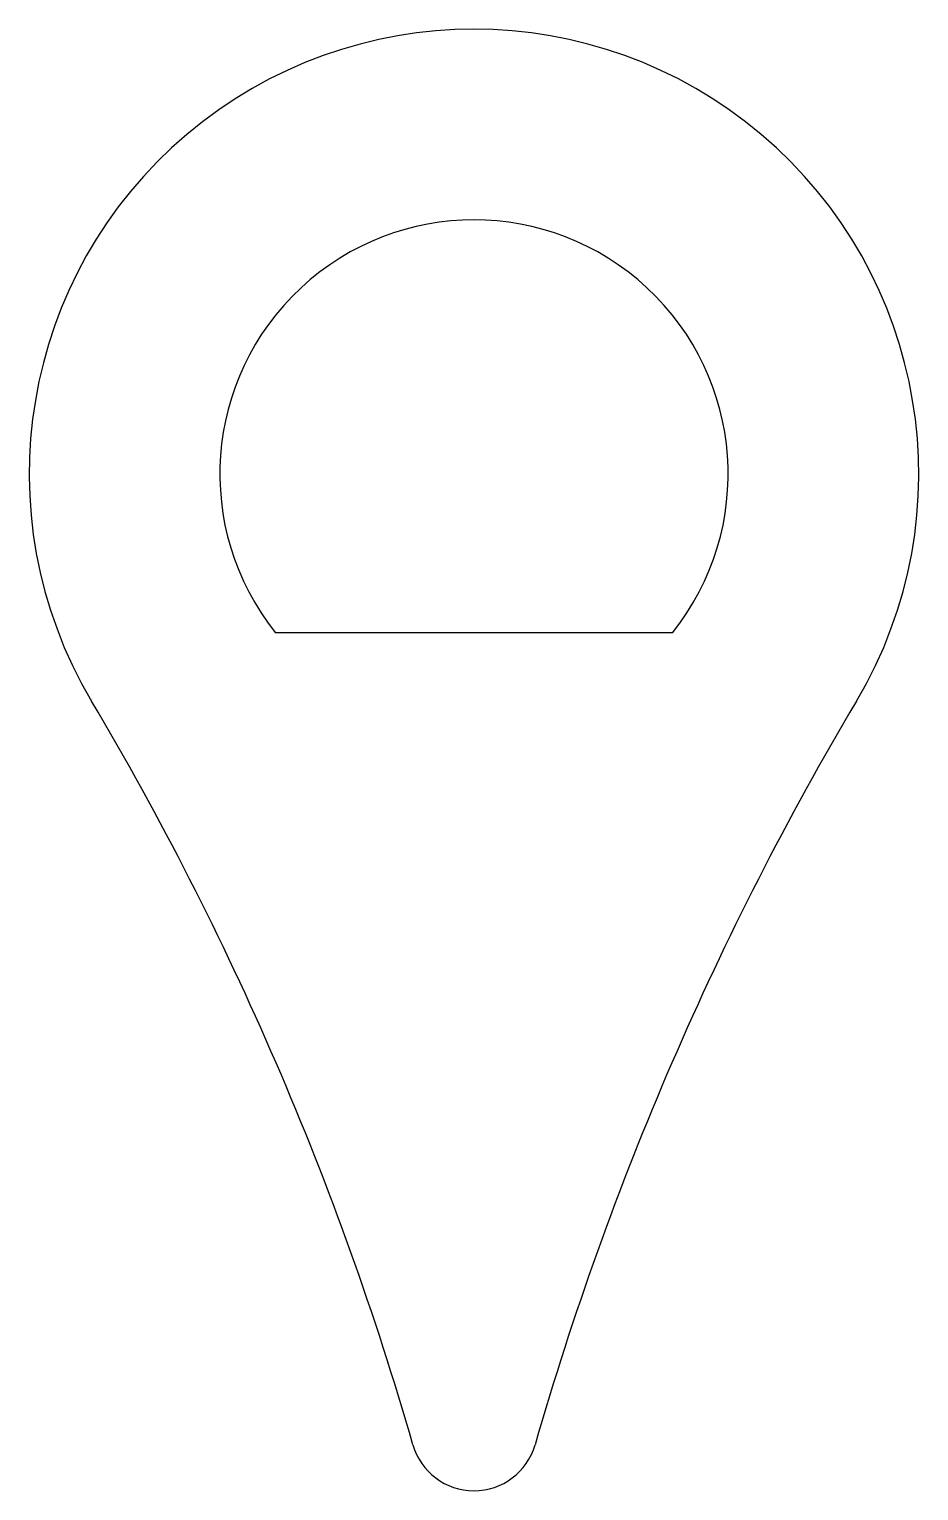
# Model space of a CAD drawing. Header units: millimetres. Extents: x -7 to 7, y -16 to 7.
import ezdxf

# ---------------------------------------------------------------- set-up
doc = ezdxf.new("R2010")
doc.units = ezdxf.units.MM

msp = doc.modelspace()

# ---------------------------------------------------------------- linework, layer by layer
at = {"color": 7, "linetype": 'Continuous', "lineweight": 25}
msp.add_line((3.122, -2.5), (-3.122, -2.5), dxfattribs=at)
for centre, radius, start, end in [((0, 0), 7, 329.3011, 210.6989), ((0, 0), 4, 321.3178, 218.6822), ((-49.012, -29.1), 50, 16.0497, 30.6989), ((49.012, -29.1), 50, 149.3011, 163.9503), ((0, -15), 1, 196.0497, 343.9503)]:
    msp.add_arc(centre, radius, start, end, dxfattribs=at)

doc.saveas('drawing.dxf')
